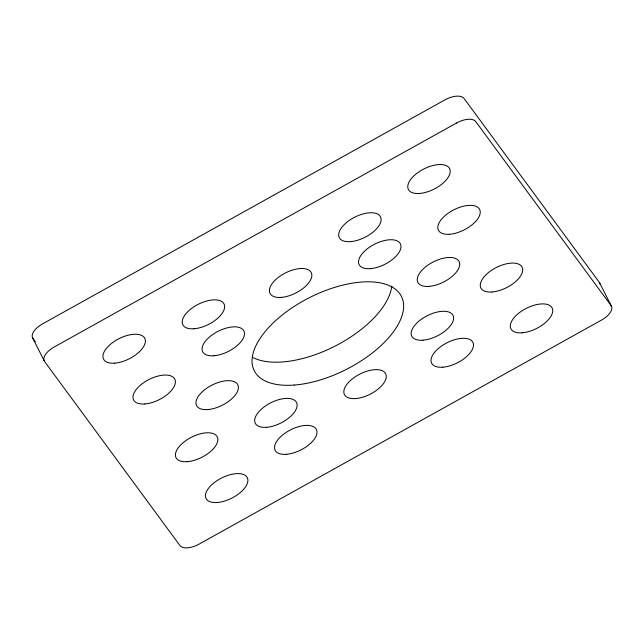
<?xml version="1.0" encoding="UTF-8"?>
<svg xmlns="http://www.w3.org/2000/svg" width="644" height="644" viewBox="0 0 644 644"><rect width="100%" height="100%" fill="white"/><g stroke="black" fill="none" stroke-linecap="round" stroke-linejoin="round"><path stroke-width="0.97" d="M35.348 341.714L32.965 338.478A16.486 8.066 -26.8 0 1 42.496 323.908L444.867 99.909A16.486 8.066 -26.8 0 1 464.074 98.484L599.371 282.418A16.486 8.066 -26.8 0 1 600.128 284.398M599.878 283.352L611.55 306.447M32.45 337.553L44.122 360.648M391.793 286.065A82.448 40.347 -26.8 0 1 335.572 345.844A82.448 40.347 -26.8 0 1 253.012 357.589M456.54 123.012L54.168 347.011A16.486 8.066 -26.8 0 0 44.629 361.582L179.926 545.516A16.486 8.066 -26.8 0 0 199.133 544.091L601.504 320.092A16.486 8.066 -26.8 0 0 611.035 305.522L475.739 121.587A16.486 8.066 -26.8 0 0 456.54 123.012M294.115 385.064A82.448 40.347 -26.8 0 0 403.49 303.421A82.448 40.347 -26.8 0 0 285.904 312.179A82.448 40.347 -26.8 0 0 294.115 385.064M207.738 409.576A23.087 11.294 -26.8 0 0 238.369 386.714A23.087 11.294 -26.8 0 0 205.444 389.161A23.087 11.294 -26.8 0 0 207.738 409.576M522.067 332.803A23.087 11.294 -26.8 0 0 552.689 309.941A23.087 11.294 -26.8 0 0 519.764 312.396A23.087 11.294 -26.8 0 0 522.067 332.803M217.221 502.505A23.087 11.294 -26.8 0 0 247.851 479.643A23.087 11.294 -26.8 0 0 214.927 482.098A23.087 11.294 -26.8 0 0 217.221 502.505M114.721 363.144A23.087 11.294 -26.8 0 0 145.343 340.29A23.087 11.294 -26.8 0 0 112.418 342.737A23.087 11.294 -26.8 0 0 114.721 363.144M419.558 193.45A23.087 11.294 -26.8 0 0 450.188 170.588A23.087 11.294 -26.8 0 0 417.264 173.035A23.087 11.294 -26.8 0 0 419.558 193.45M350.465 241.645A23.087 11.294 -26.8 0 0 381.087 218.783A23.087 11.294 -26.8 0 0 348.163 221.238A23.087 11.294 -26.8 0 0 350.465 241.645M193.981 328.762A23.087 11.294 -26.8 0 0 224.603 305.9A23.087 11.294 -26.8 0 0 191.679 308.355A23.087 11.294 -26.8 0 0 193.981 328.762M449.584 234.263A23.087 11.294 -26.8 0 0 480.207 211.401A23.087 11.294 -26.8 0 0 447.282 213.856A23.087 11.294 -26.8 0 0 449.584 234.263M144.747 403.965A23.087 11.294 -26.8 0 0 175.369 381.103A23.087 11.294 -26.8 0 0 142.445 383.558A23.087 11.294 -26.8 0 0 144.747 403.965M286.322 454.302A23.087 11.294 -26.8 0 0 316.953 431.44A23.087 11.294 -26.8 0 0 284.02 433.895A23.087 11.294 -26.8 0 0 286.322 454.302M442.806 367.193A23.087 11.294 -26.8 0 0 473.437 344.331A23.087 11.294 -26.8 0 0 440.512 346.778A23.087 11.294 -26.8 0 0 442.806 367.193M187.203 461.684A23.087 11.294 -26.8 0 0 217.825 438.83A23.087 11.294 -26.8 0 0 184.9 441.277A23.087 11.294 -26.8 0 0 187.203 461.684M492.04 291.982A23.087 11.294 -26.8 0 0 522.67 269.128A23.087 11.294 -26.8 0 0 489.746 271.575A23.087 11.294 -26.8 0 0 492.04 291.982M213.84 355.762A23.087 11.294 -26.8 0 0 244.47 332.9A23.087 11.294 -26.8 0 0 211.546 335.355A23.087 11.294 -26.8 0 0 213.84 355.762M281.187 297.391A23.087 11.294 -26.8 0 0 311.809 274.529A23.087 11.294 -26.8 0 0 278.884 276.984A23.087 11.294 -26.8 0 0 281.187 297.391M370.324 268.653A23.087 11.294 -26.8 0 0 400.954 245.791A23.087 11.294 -26.8 0 0 368.03 248.238A23.087 11.294 -26.8 0 0 370.324 268.653M429.049 286.379A23.087 11.294 -26.8 0 0 459.671 263.517A23.087 11.294 -26.8 0 0 426.747 265.964A23.087 11.294 -26.8 0 0 429.049 286.379M422.947 340.185A23.087 11.294 -26.8 0 0 453.569 317.323A23.087 11.294 -26.8 0 0 420.645 319.778A23.087 11.294 -26.8 0 0 422.947 340.185M355.601 398.556A23.087 11.294 -26.8 0 0 386.231 375.694A23.087 11.294 -26.8 0 0 353.298 378.149A23.087 11.294 -26.8 0 0 355.601 398.556M266.463 427.302A23.087 11.294 -26.8 0 0 297.085 404.44A23.087 11.294 -26.8 0 0 264.161 406.887A23.087 11.294 -26.8 0 0 266.463 427.302"/></g></svg>
